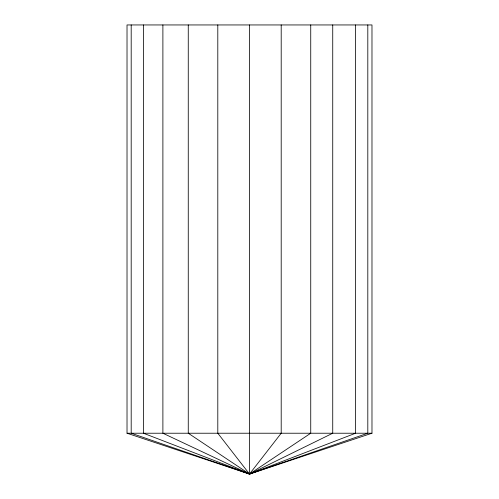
<?xml version="1.0" encoding="UTF-8"?>
<svg xmlns="http://www.w3.org/2000/svg" width="499" height="499" viewBox="0 0 499 499"><rect width="100%" height="100%" fill="white"/><g stroke="black" fill="none" stroke-linecap="round" stroke-linejoin="round"><path stroke-width="0.75" d="M252.319 472.721L249.5 474.05L127.02 433.226L127.02 24.95L371.98 24.95L371.98 433.226L249.5 474.05L131.193 433.226L131.193 24.95M127.02 433.226L371.98 433.226M367.807 24.95L367.807 433.226L249.5 474.05L143.425 433.226L143.425 24.95M355.575 24.95L355.575 433.226L249.5 474.05L162.892 433.226L162.892 24.95M332.733 24.95L332.733 433.226L249.5 474.05L188.26 433.226L188.26 24.95M310.74 24.95L310.74 433.226L249.5 474.05L217.801 433.226L217.801 24.95M281.199 24.95L281.199 433.226L249.5 474.05L249.5 24.95"/></g></svg>
